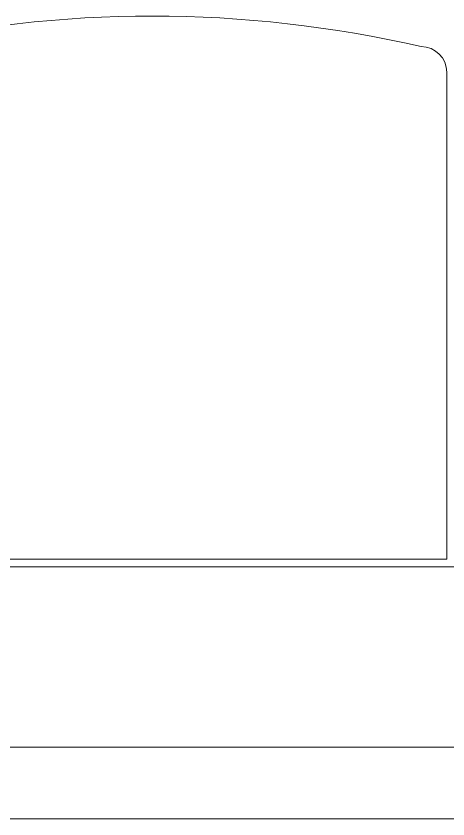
# Model space of a CAD drawing. Header units: millimetres. Extents: x -2143172 to 5255, y -610845 to 279739.
# Drawn here: x -1102627 to -1102154, y -574971 to -574093 of the extents above; entities that cross this region are included whole.
import ezdxf

# ---------------------------------------------------------------- set-up
doc = ezdxf.new("R2010")
doc.units = ezdxf.units.MM
doc.header["$LTSCALE"] = 30
doc.layers.add('LOADING', color=163, linetype='Continuous', lineweight=5)
doc.layers.add('Walls', color=32, linetype='Continuous', lineweight=5)
doc.layers.add('TME-NON MEDICAL FURNITURE', color=242, linetype='Continuous')

# ---------------------------------------------------------------- blocks, each defined once
blk = doc.blocks.new('GF21008-P')
at = {"layer": 'LOADING'}
for p, q in [((-0.77088, 0), (0.79062, 0)), ((-0.7767, -0.1974), (0.79645, -0.1974)), ((0.02235, -0.20585), (0.02235, -0.73852)), ((0.02235, -0.20585), (0.63897, -0.20585))]:
    blk.add_line(p, q, dxfattribs=at)
for centre, radius, start, end in [((0.05042, -0.73852), 0.02807, 180, 270), ((0.3447, 0.51055), 1.31061, 257.02456, 282.97544)]:
    blk.add_arc(centre, radius, start, end, dxfattribs=at)

msp = doc.modelspace()

# ---------------------------------------------------------------- linework, layer by layer
at = {"layer": 'Walls'}
msp.add_line((-1103982.61, -574971.23, 0.21), (-1100116.57, -574971.23, 0.21), dxfattribs=at)

# ---------------------------------------------------------------- block references
at = {"layer": 'TME-NON MEDICAL FURNITURE', "xscale": 1000, "yscale": 1000, "zscale": 1000, "rotation": 179.9999999998383}
msp.add_blockref('GF21008-P', (-1102132.56, -574892.74, 0.1), dxfattribs=at)

doc.saveas('drawing.dxf')
